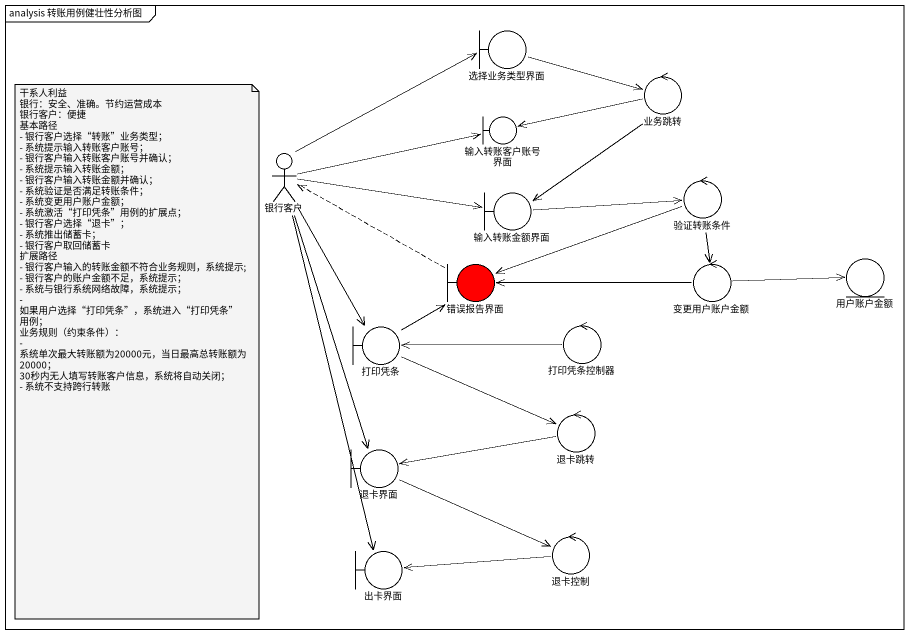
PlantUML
@startuml
mainframe analysis 转账用例健壮性分析图
boundary 选择业务类型界面
control 业务跳转
boundary 输入转账客户账号界面
actor 银行客户
boundary 输入转账金额界面
control 验证转账条件
boundary 错误报告界面 #FF0000
control 变更用户账户金额
entity 用户账户金额
boundary 打印凭条
control 打印凭条控制器
control 退卡跳转
boundary 退卡界面
control 退卡控制
boundary 出卡界面
选择业务类型界面 -right-> 业务跳转
业务跳转 -left-> 输入转账客户账号界面
业务跳转 --> 输入转账金额界面
银行客户 -up-> 选择业务类型界面
银行客户 -right-> 输入转账客户账号界面
银行客户 -right-> 输入转账金额界面
银行客户 --> 打印凭条
银行客户 --> 退卡界面
银行客户 --> 出卡界面
输入转账金额界面 -right-> 验证转账条件
验证转账条件 -left-> 错误报告界面
验证转账条件 --> 变更用户账户金额
错误报告界面 .left.> 银行客户
变更用户账户金额 -left-> 错误报告界面
变更用户账户金额 -right-> 用户账户金额
打印凭条 -up-> 错误报告界面
打印凭条 -right-> 退卡跳转
打印凭条控制器 -left-> 打印凭条
退卡跳转 -left-> 退卡界面
退卡界面 -right-> 退卡控制
退卡控制 -left-> 出卡界面
note as N1
  干系人利益
  银行：安全、准确。节约运营成本
  银行客户：便捷
  基本路径
  - 银行客户选择“转账”业务类型；
  - 系统提示输入转账客户账号；
  - 银行客户输入转账客户账号并确认；
  - 系统提示输入转账金额；
  - 银行客户输入转账金额并确认；
  - 系统验证是否满足转账条件；
  - 系统变更用户账户金额；
  - 系统激活“打印凭条”用例的扩展点；
  - 银行客户选择“退卡”；
  - 系统推出储蓄卡；
  - 银行客户取回储蓄卡
  扩展路径
  - 银行客户输入的转账金额不符合业务规则，系统提示;
  - 银行客户的账户金额不足，系统提示；
  - 系统与银行系统网络故障，系统提示；
  - 如果用户选择“打印凭条”，系统进入“打印凭条”用例；
  业务规则（约束条件）：
  - 系统单次最大转账额为20000元，当日最高总转账额为20000；
  30秒内无人填写转账客户信息，系统将自动关闭；
  - 系统不支持跨行转账
end note
@enduml
